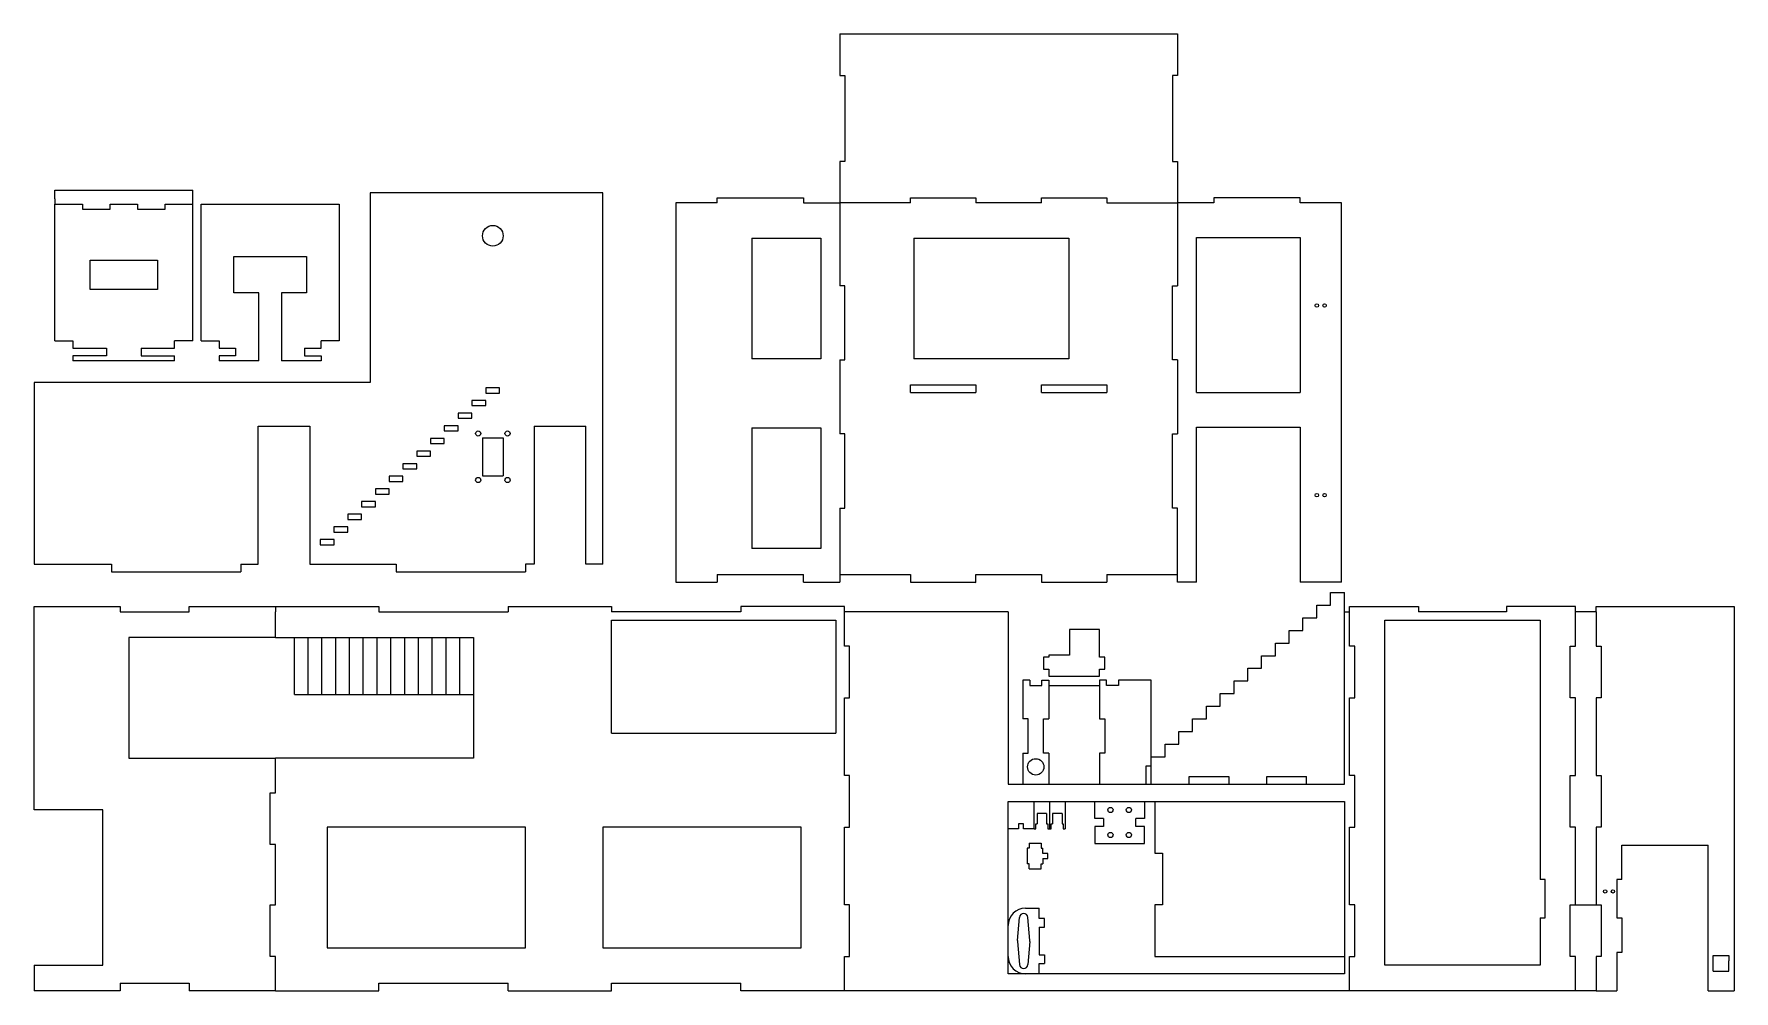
# Model space of a CAD drawing. Header units: inches. Extents: x 11 to 997, y 4 to 559.
import ezdxf

# ---------------------------------------------------------------- set-up
doc = ezdxf.new("R2010")
doc.units = ezdxf.units.IN
doc.header["$MEASUREMENT"] = 0

msp = doc.modelspace()

# ---------------------------------------------------------------- linework, layer by layer
for p, q in [((477.91, 558.66), (673.91, 558.66)), ((477.91, 558.66), (477.91, 534.66)), ((673.91, 558.66), (673.91, 534.66)), ((477.91, 534.66), (480.91, 534.66)), ((480.91, 534.66), (480.91, 484.66)), ((673.91, 534.66), (670.91, 534.66)), ((670.91, 534.66), (670.91, 484.66)), ((477.91, 484.66), (477.91, 460.66)), ((480.91, 484.66), (477.91, 484.66)), ((670.91, 484.66), (673.91, 484.66)), ((673.91, 484.66), (673.91, 460.66)), ((406.91, 460.66), (406.91, 463.66)), ((406.91, 463.66), (456.91, 463.66)), ((456.91, 463.66), (456.91, 460.66)), ((518.91, 460.66), (518.91, 463.66)), ((518.91, 463.66), (556.91, 463.66)), ((556.91, 463.66), (556.91, 460.66)), ((594.91, 460.66), (594.91, 463.66)), ((594.91, 463.66), (632.91, 463.66)), ((632.91, 463.66), (632.91, 460.66)), ((694.91, 463.66), (694.91, 460.66)), ((744.91, 463.66), (694.91, 463.66)), ((744.91, 460.66), (744.91, 463.66)), ((22.7, 463.03), (22.7, 460.03)), ((22.7, 460.03), (38.7, 460.03)), ((38.7, 460.03), (38.7, 457.03)), ((38.7, 457.03), (54.7, 457.03)), ((54.7, 457.03), (54.7, 460.03)), ((54.7, 460.03), (70.7, 460.03)), ((70.7, 460.03), (70.7, 457.03)), ((70.7, 457.03), (86.7, 457.03)), ((86.7, 457.03), (86.7, 460.03)), ((86.7, 460.03), (102.7, 460.03)), ((102.7, 380.78), (102.7, 463.03)), ((102.7, 460.03), (102.7, 463.03)), ((406.91, 460.66), (382.91, 460.66)), ((456.91, 460.66), (477.91, 460.66)), ((518.91, 460.66), (477.91, 460.66)), ((594.91, 460.66), (556.91, 460.66)), ((632.91, 460.66), (673.91, 460.66)), ((694.91, 460.66), (673.91, 460.66)), ((768.91, 460.66), (744.91, 460.66)), ((768.91, 240.66), (768.91, 460.66)), ((684.91, 355.16), (684.91, 440.66)), ((480.91, 412.66), (477.91, 412.66)), ((480.91, 369.66), (480.91, 412.66)), ((670.91, 369.66), (670.91, 412.66)), ((670.91, 412.66), (673.91, 412.66)), ((22.7, 380.78), (33.2, 380.78)), ((33.2, 380.78), (33.2, 376.53)), ((33.2, 376.53), (52.7, 376.53)), ((52.7, 376.53), (52.7, 372.03)), ((72.7, 376.53), (72.7, 372.03)), ((72.7, 376.53), (92.2, 376.53)), ((102.7, 380.78), (92.2, 380.78)), ((92.2, 376.53), (92.2, 380.78)), ((107.58, 380.78), (118.08, 380.78)), ((187.58, 380.78), (177.08, 380.78)), ((177.08, 376.53), (177.08, 380.78)), ((52.7, 372.03), (33.2, 372.03)), ((72.7, 372.03), (92.2, 372.03)), ((127.58, 372.03), (118.08, 372.03)), ((167.58, 372.03), (177.08, 372.03)), ((477.91, 369.66), (480.91, 369.66)), ((673.91, 369.66), (670.91, 369.66)), ((518.91, 350.66), (518.91, 355.16)), ((518.91, 355.16), (556.91, 355.16)), ((556.91, 355.16), (556.91, 355.16)), ((556.91, 355.16), (556.91, 350.66)), ((594.91, 350.66), (594.91, 355.16)), ((594.91, 355.16), (632.91, 355.16)), ((632.91, 355.16), (632.91, 350.66)), ((518.91, 350.66), (556.91, 350.66)), ((594.91, 350.66), (632.91, 350.66)), ((684.91, 350.66), (744.91, 350.66)), ((480.91, 326.66), (477.91, 326.66)), ((480.91, 283.66), (480.91, 326.66)), ((670.91, 283.66), (670.91, 326.66)), ((670.91, 326.66), (673.91, 326.66)), ((270.75, 324.45), (270.75, 302.45)), ((270.75, 324.45), (282.75, 324.45)), ((282.75, 324.45), (282.75, 302.45)), ((270.75, 302.45), (282.75, 302.45)), ((477.91, 283.66), (480.91, 283.66)), ((673.91, 283.66), (670.91, 283.66)), ((673.91, 240.66), (673.91, 283.66)), ((10.62, 251.12), (55.62, 251.12)), ((55.62, 251.12), (55.62, 246.62)), ((55.62, 246.62), (130.62, 246.62)), ((130.62, 251.12), (130.62, 246.62)), ((130.62, 251.12), (140.62, 251.12)), ((170.62, 251.12), (220.62, 251.12)), ((220.62, 251.12), (220.62, 246.62)), ((220.62, 246.62), (295.62, 246.62)), ((300.62, 251.12), (295.62, 251.12)), ((295.62, 251.12), (295.62, 246.62)), ((340.62, 251.12), (330.62, 251.12)), ((382.91, 245.16), (382.91, 240.66)), ((382.91, 240.66), (406.91, 240.66)), ((406.91, 245.16), (406.91, 240.66)), ((406.91, 245.16), (456.91, 245.16)), ((456.91, 240.66), (456.91, 245.16)), ((456.91, 240.66), (477.91, 240.66)), ((477.91, 245.16), (518.91, 245.16)), ((518.91, 245.16), (518.91, 240.66)), ((518.91, 240.66), (556.91, 240.55)), ((556.91, 245.16), (594.91, 245.16)), ((556.91, 240.55), (556.91, 245.16)), ((594.91, 245.16), (594.91, 240.66)), ((632.91, 245.16), (673.91, 245.16)), ((632.91, 245.16), (632.91, 240.66)), ((684.91, 240.66), (673.91, 240.66)), ((768.91, 240.66), (744.91, 240.66)), ((754.62, 220.08), (754.62, 227.41)), ((754.62, 227.41), (762.62, 227.41)), ((762.62, 227.41), (762.62, 234.74)), ((762.62, 234.74), (770.62, 234.74)), ((10.62, 223.6), (10.62, 226.6)), ((10.62, 226.6), (60.62, 226.6)), ((60.62, 226.6), (60.62, 223.6)), ((60.62, 223.6), (100.62, 223.6)), ((100.62, 223.6), (100.62, 226.6)), ((100.62, 226.6), (150.62, 226.6)), ((150.62, 226.6), (150.62, 223.6)), ((150.62, 226.6), (210.62, 226.6)), ((150.62, 208.6), (150.62, 223.6)), ((210.62, 226.6), (210.62, 223.6)), ((210.62, 223.6), (285.62, 223.6)), ((285.62, 226.6), (285.62, 223.6)), ((285.62, 226.6), (345.62, 226.6)), ((345.62, 226.6), (345.62, 223.6)), ((480.62, 226.6), (420.62, 226.6)), ((420.62, 226.6), (420.62, 223.6)), ((480.62, 223.6), (480.62, 226.6)), ((480.62, 203.6), (480.62, 223.6)), ((575.62, 223.6), (480.62, 223.6)), ((746.62, 212.75), (746.62, 220.08)), ((746.62, 220.08), (754.62, 220.08)), ((773.62, 223.6), (773.62, 226.6)), ((773.62, 226.6), (813.62, 226.6)), ((813.62, 226.6), (813.62, 223.6)), ((904.62, 226.6), (864.62, 226.6)), ((864.62, 226.6), (864.62, 223.6)), ((904.62, 223.6), (904.62, 226.6)), ((916.62, 223.6), (916.62, 226.6)), ((916.62, 226.6), (996.62, 226.6)), ((996.62, 226.6), (996.62, 223.6)), ((150.62, 208.6), (265.62, 208.6)), ((161.62, 175.6), (161.62, 208.6)), ((169.62, 175.6), (169.62, 208.6)), ((177.62, 175.6), (177.62, 208.6)), ((185.62, 175.6), (185.62, 208.6)), ((193.62, 175.6), (193.62, 208.6)), ((201.62, 175.6), (201.62, 208.6)), ((209.62, 175.6), (209.62, 208.6)), ((217.62, 175.6), (217.62, 208.6)), ((225.62, 175.6), (225.62, 208.6)), ((233.62, 175.6), (233.62, 208.6)), ((241.62, 175.6), (241.62, 208.6)), ((249.62, 175.6), (249.62, 208.6)), ((257.62, 175.6), (257.62, 208.6)), ((738.62, 212.75), (746.62, 212.75)), ((738.62, 205.42), (738.62, 212.75)), ((483.62, 203.6), (480.62, 203.6)), ((483.62, 173.6), (483.62, 203.6)), ((722.63, 190.75), (722.63, 198.09)), ((722.63, 198.09), (730.63, 198.09)), ((730.63, 198.09), (730.63, 205.42)), ((730.63, 205.42), (738.62, 205.42)), ((714.63, 183.42), (714.63, 190.75)), ((714.63, 190.75), (722.63, 190.75)), ((588.14, 183.85), (584.14, 183.85)), ((584.14, 183.85), (584.14, 161.47)), ((588.14, 183.85), (588.14, 180.85)), ((588.14, 180.85), (595.14, 180.85)), ((595.14, 180.85), (595.14, 183.85)), ((595.14, 183.85), (599.14, 183.85)), ((599.14, 183.85), (599.14, 161.47)), ((599.14, 180.85), (628.64, 180.85)), ((628.64, 183.85), (628.64, 161.47)), ((706.63, 176.09), (706.63, 183.42)), ((706.63, 183.42), (714.63, 183.42)), ((161.62, 175.6), (169.62, 175.6)), ((169.62, 175.6), (177.62, 175.6)), ((177.62, 175.6), (185.62, 175.6)), ((185.62, 175.6), (193.62, 175.6)), ((193.62, 175.6), (201.62, 175.6)), ((201.62, 175.6), (209.62, 175.6)), ((209.62, 175.6), (217.62, 175.6)), ((217.62, 175.6), (225.62, 175.6)), ((225.62, 175.6), (233.62, 175.6)), ((233.62, 175.6), (241.62, 175.6)), ((241.62, 175.6), (249.62, 175.6)), ((249.62, 175.6), (257.62, 175.6)), ((257.62, 175.6), (265.62, 175.6)), ((480.62, 128.6), (480.62, 173.6)), ((480.62, 173.6), (483.62, 173.6)), ((690.63, 161.43), (690.63, 168.76)), ((690.63, 168.76), (698.63, 168.76)), ((698.63, 168.76), (698.63, 176.09)), ((698.63, 176.09), (706.63, 176.09)), ((587.14, 161.47), (584.14, 161.47)), ((587.14, 141.47), (587.14, 161.47)), ((596.14, 141.47), (596.14, 161.47)), ((596.14, 161.47), (599.14, 161.47)), ((628.64, 161.47), (631.64, 161.47)), ((631.64, 161.47), (631.64, 141.47)), ((682.64, 154.1), (682.63, 161.43)), ((682.63, 161.43), (690.63, 161.43)), ((674.64, 146.76), (674.64, 154.1)), ((674.64, 154.1), (682.64, 154.1)), ((584.14, 141.47), (587.14, 141.47)), ((584.14, 141.47), (584.14, 123.6)), ((599.14, 141.47), (596.14, 141.47)), ((599.14, 141.47), (599.14, 123.6)), ((628.64, 141.47), (628.64, 123.6)), ((631.64, 141.47), (628.64, 141.47)), ((658.64, 139.43), (666.64, 139.43)), ((666.64, 139.43), (666.64, 146.76)), ((666.64, 146.76), (674.64, 146.76)), ((483.62, 128.6), (480.62, 128.6)), ((483.62, 98.6), (483.62, 128.6)), ((590.62, 97.6), (590.62, 113.6)), ((599.62, 113.6), (599.62, 97.6)), ((608.62, 113.6), (608.62, 97.6)), ((625.95, 103.6), (625.95, 113.6)), ((654.65, 113.6), (654.65, 103.6)), ((660.62, 113.6), (660.62, 83.6)), ((584.62, 100.6), (581.62, 100.6)), ((581.62, 100.6), (581.62, 97.6)), ((584.62, 97.6), (584.62, 100.6)), ((591.62, 97.6), (591.62, 100.6)), ((591.62, 100.6), (592.37, 100.6)), ((597.87, 106.6), (592.37, 106.6)), ((592.37, 106.6), (592.37, 100.6)), ((597.87, 106.6), (597.87, 100.6)), ((597.87, 100.6), (598.62, 100.6)), ((598.62, 100.6), (598.62, 97.6)), ((600.62, 97.6), (600.62, 100.6)), ((600.62, 100.6), (601.37, 100.6)), ((606.87, 106.6), (601.37, 106.6)), ((601.37, 106.6), (601.37, 100.6)), ((606.87, 106.6), (606.87, 100.6)), ((606.87, 100.6), (607.62, 100.6)), ((607.62, 100.6), (607.62, 97.6)), ((630.95, 103.6), (625.95, 103.6)), ((630.95, 99.1), (625.95, 99.1)), ((625.95, 99.1), (625.95, 89.1)), ((630.95, 103.6), (630.95, 99.1)), ((649.65, 99.1), (649.65, 103.6)), ((654.65, 103.6), (649.65, 103.6)), ((654.65, 99.1), (649.65, 99.1)), ((654.65, 89.1), (654.65, 99.1)), ((480.62, 53.6), (480.62, 98.6)), ((480.62, 98.6), (483.62, 98.6)), ((581.62, 97.6), (575.62, 97.6)), ((590.62, 97.6), (584.62, 97.6)), ((590.62, 97.6), (591.62, 97.6)), ((598.62, 97.6), (599.62, 97.6)), ((599.62, 97.6), (600.62, 97.6)), ((607.62, 97.6), (608.62, 97.6)), ((625.95, 89.1), (654.65, 89.1)), ((660.62, 83.6), (665.12, 83.6)), ((665.12, 83.6), (665.12, 53.6)), ((931.62, 68.35), (931.62, 88.1)), ((981.62, 3.6), (981.62, 88.1)), ((887.12, 68.35), (884.12, 68.35)), ((887.12, 45.97), (887.12, 68.35)), ((931.62, 68.35), (928.62, 68.35)), ((928.62, 68.35), (928.62, 45.97)), ((483.62, 53.6), (480.62, 53.6)), ((483.62, 23.6), (483.62, 53.6)), ((585.62, 51.6), (593.62, 51.6)), ((660.62, 53.6), (660.62, 23.6)), ((665.12, 53.6), (660.62, 53.6)), ((904.62, 53.6), (916.62, 53.6)), ((581.13, 32.86), (582.12, 46.28)), ((588.11, 32.86), (587.11, 46.28)), ((593.62, 40.6), (593.62, 24.6)), ((884.12, 45.97), (887.12, 45.97)), ((928.62, 45.97), (931.62, 45.97)), ((931.62, 45.97), (931.62, 25.97)), ((581.13, 32.34), (582.12, 18.91)), ((588.11, 32.34), (587.11, 18.91)), ((480.62, 3.6), (480.62, 23.6)), ((480.62, 23.6), (483.62, 23.6)), ((593.62, 24.6), (596.62, 24.6)), ((596.62, 24.6), (596.62, 19.6)), ((660.62, 23.6), (770.62, 23.6)), ((931.62, 25.97), (928.62, 25.97)), ((928.62, 25.97), (928.62, 3.6)), ((984.62, 21.1), (984.62, 24.1)), ((984.62, 24.1), (993.62, 24.1)), ((984.62, 15.1), (984.62, 21.1)), ((993.62, 24.1), (993.62, 21.1)), ((993.62, 15.1), (993.62, 21.1)), ((10.62, 18.6), (10.62, 3.6)), ((984.62, 15.1), (993.62, 15.1)), ((60.62, 3.6), (10.62, 3.6)), ((60.62, 8.1), (60.62, 3.6)), ((60.62, 8.1), (100.62, 8.1)), ((100.62, 8.1), (100.62, 3.6)), ((150.62, 3.6), (100.62, 3.6)), ((150.62, 3.6), (150.62, 8.1)), ((150.62, 3.6), (210.62, 3.6)), ((210.62, 8.1), (285.62, 8.1)), ((210.62, 3.6), (210.62, 8.1)), ((285.62, 3.6), (285.62, 8.1)), ((285.62, 3.6), (345.62, 3.6)), ((345.62, 8.1), (420.62, 8.1)), ((345.62, 3.6), (345.62, 8.1)), ((420.62, 3.6), (420.62, 8.1)), ((480.62, 3.6), (420.62, 3.6)), ((916.62, 3.6), (928.62, 3.6)), ((981.62, 3.6), (996.62, 3.6))]:
    msp.add_line(p, q)
at = {"color": 7, "linetype": 'Continuous', "lineweight": 25}
for p, q in [((22.7, 468.03), (102.7, 468.03)), ((22.7, 463.03), (22.7, 468.03)), ((102.7, 463.03), (102.7, 468.03)), ((340.62, 466.62), (205.62, 466.62)), ((205.62, 466.62), (205.62, 356.62)), ((340.62, 251.12), (340.62, 466.62)), ((22.7, 380.78), (22.7, 460.03)), ((107.58, 380.78), (107.58, 460.03)), ((107.58, 460.03), (187.58, 460.03)), ((187.58, 460.03), (187.58, 380.78)), ((382.91, 460.66), (382.91, 245.16)), ((477.91, 460.66), (477.91, 412.66)), ((673.91, 460.66), (673.91, 412.66)), ((426.91, 440.16), (466.91, 440.16)), ((426.91, 440.16), (426.91, 370.16)), ((466.91, 440.16), (466.91, 370.16)), ((520.91, 440.16), (610.91, 440.16)), ((520.91, 440.16), (520.91, 370.16)), ((610.91, 440.16), (610.91, 370.16)), ((684.91, 440.66), (744.91, 440.66)), ((684.91, 350.66), (684.91, 440.66)), ((744.91, 440.66), (744.91, 350.66)), ((43.2, 410.53), (43.2, 427.53)), ((43.2, 427.53), (82.2, 427.53)), ((82.2, 427.53), (82.2, 410.53)), ((126.58, 429.53), (168.58, 429.53)), ((126.58, 408.53), (126.58, 429.53)), ((168.58, 429.53), (168.58, 408.53)), ((82.2, 410.53), (43.2, 410.53)), ((141.08, 408.53), (126.58, 408.53)), ((141.08, 369.03), (141.08, 408.53)), ((154.08, 408.53), (154.08, 369.03)), ((168.58, 408.53), (154.08, 408.53)), ((118.08, 380.78), (118.08, 376.53)), ((118.08, 376.53), (127.58, 376.53)), ((127.58, 376.53), (127.58, 372.03)), ((167.58, 376.53), (177.08, 376.53)), ((167.58, 376.53), (167.58, 372.03)), ((33.2, 372.03), (33.2, 369.03)), ((92.2, 369.03), (33.2, 369.03)), ((92.2, 369.03), (92.2, 372.03)), ((118.08, 372.03), (118.08, 369.03)), ((141.08, 369.03), (118.08, 369.03)), ((177.08, 369.03), (154.08, 369.03)), ((177.08, 372.03), (177.08, 369.03)), ((466.91, 370.16), (426.91, 370.16)), ((477.91, 369.66), (477.91, 326.66)), ((610.91, 370.16), (520.91, 370.16)), ((673.91, 369.66), (673.91, 326.66)), ((205.62, 356.62), (10.62, 356.62)), ((10.62, 356.62), (10.62, 251.12)), ((264.6, 346.1), (264.6, 343.1)), ((272.6, 346.1), (264.6, 346.1)), ((272.59, 353.43), (272.59, 350.43)), ((280.59, 353.43), (272.59, 353.43)), ((272.59, 350.43), (280.59, 350.43)), ((272.6, 343.1), (272.6, 346.1)), ((280.59, 350.43), (280.59, 353.43)), ((256.6, 338.76), (256.6, 335.76)), ((264.6, 338.76), (256.6, 338.76)), ((256.6, 335.76), (264.6, 335.76)), ((264.6, 343.1), (272.6, 343.1)), ((264.6, 335.76), (264.6, 338.76)), ((248.6, 331.43), (248.6, 328.43)), ((256.6, 331.43), (248.6, 331.43)), ((248.6, 328.43), (256.6, 328.43)), ((256.6, 328.43), (256.6, 331.43)), ((300.62, 331.12), (300.62, 251.12)), ((330.62, 251.12), (330.62, 331.12)), ((426.91, 330.16), (466.91, 330.16)), ((426.91, 330.16), (426.91, 260.16)), ((466.91, 330.16), (466.91, 260.16)), ((684.91, 330.66), (744.91, 330.66)), ((684.91, 240.66), (684.91, 330.66)), ((744.91, 330.66), (744.91, 240.66)), ((232.6, 316.77), (232.6, 313.77)), ((240.6, 316.77), (232.6, 316.77)), ((240.6, 324.1), (240.6, 321.1)), ((248.6, 324.1), (240.6, 324.1)), ((240.6, 321.1), (248.6, 321.1)), ((240.6, 313.77), (240.6, 316.77)), ((248.6, 321.1), (248.6, 324.1)), ((224.61, 309.44), (224.61, 306.44)), ((232.61, 309.44), (224.61, 309.44)), ((224.61, 306.44), (232.61, 306.44)), ((232.6, 313.77), (240.6, 313.77)), ((232.61, 306.44), (232.61, 309.44)), ((216.61, 302.11), (216.61, 299.11)), ((224.61, 302.11), (216.61, 302.11)), ((216.61, 299.11), (224.61, 299.11)), ((224.61, 299.11), (224.61, 302.11)), ((200.61, 287.44), (200.61, 284.44)), ((208.61, 287.44), (200.61, 287.44)), ((208.61, 294.78), (208.61, 291.78)), ((216.61, 294.78), (208.61, 294.78)), ((208.61, 291.78), (216.61, 291.78)), ((208.61, 284.44), (208.61, 287.44)), ((216.61, 291.78), (216.61, 294.78)), ((192.61, 280.11), (192.61, 277.11)), ((200.61, 280.11), (192.61, 280.11)), ((192.61, 277.11), (200.61, 277.11)), ((200.61, 284.44), (208.61, 284.44)), ((200.61, 277.11), (200.61, 280.11)), ((477.91, 283.66), (477.91, 240.66)), ((184.61, 272.78), (184.61, 269.78)), ((192.61, 272.78), (184.61, 272.78)), ((184.61, 269.78), (192.61, 269.78)), ((192.61, 269.78), (192.61, 272.78)), ((176.62, 265.45), (176.62, 262.45)), ((184.62, 265.45), (176.62, 265.45)), ((176.62, 262.45), (184.62, 262.45)), ((184.62, 262.45), (184.62, 265.45)), ((466.91, 260.16), (426.91, 260.16)), ((518.91, 240.66), (556.91, 240.66)), ((594.91, 240.66), (632.91, 240.66)), ((770.62, 123.6), (770.62, 234.74)), ((10.62, 108.6), (10.62, 223.6)), ((345.62, 153.1), (345.62, 218.6)), ((475.62, 218.6), (475.62, 153.1)), ((575.62, 223.6), (575.62, 123.6)), ((770.62, 223.6), (773.62, 223.6)), ((794.12, 218.6), (884.12, 218.6)), ((794.12, 18.6), (794.12, 218.6)), ((864.62, 223.6), (813.62, 223.6)), ((884.12, 218.6), (884.12, 68.35)), ((916.62, 223.6), (904.62, 223.6)), ((996.62, 223.6), (996.62, 3.6)), ((150.62, 208.6), (65.62, 208.6)), ((65.62, 208.6), (65.62, 138.6)), ((265.62, 208.6), (265.62, 138.6)), ((628.64, 213.29), (611.14, 213.29)), ((611.14, 213.29), (611.14, 198.29)), ((628.64, 197.29), (628.64, 213.29)), ((599.14, 197.29), (596.14, 197.29)), ((596.14, 197.29), (596.14, 190.29)), ((599.14, 198.29), (599.14, 197.29)), ((611.14, 198.29), (599.14, 198.29)), ((631.64, 197.29), (628.64, 197.29)), ((631.64, 190.29), (631.64, 197.29)), ((596.14, 190.29), (599.14, 190.29)), ((599.14, 190.29), (599.14, 186.29)), ((628.64, 186.29), (628.64, 190.29)), ((628.64, 190.29), (631.64, 190.29)), ((599.14, 186.29), (628.64, 186.29)), ((632.64, 183.85), (628.64, 183.85)), ((632.64, 180.85), (632.64, 183.85)), ((639.64, 180.85), (632.64, 180.85)), ((658.64, 183.85), (639.64, 183.85)), ((639.64, 183.85), (639.64, 180.85)), ((658.64, 123.6), (658.64, 183.85)), ((65.62, 138.6), (150.62, 138.6)), ((265.62, 138.6), (150.62, 138.6)), ((655.64, 123.6), (655.64, 134.1)), ((655.64, 134.1), (658.64, 134.1)), ((575.62, 123.6), (770.62, 123.6)), ((50.62, 108.6), (10.62, 108.6)), ((50.62, 18.6), (50.62, 108.6)), ((575.62, 113.6), (770.62, 113.6)), ((575.62, 13.6), (575.62, 113.6)), ((770.62, 113.6), (770.62, 13.6)), ((295.62, 98.6), (180.62, 98.6)), ((180.62, 98.6), (180.62, 28.6)), ((295.62, 28.6), (295.62, 98.6)), ((340.62, 98.6), (340.62, 28.6)), ((455.62, 98.6), (340.62, 98.6)), ((455.62, 28.6), (455.62, 98.6)), ((587.73, 89.4), (587.73, 86.4)), ((587.73, 89.4), (594.73, 89.4)), ((594.73, 89.4), (594.73, 86.4)), ((587.73, 86.4), (586.73, 86.4)), ((586.73, 86.4), (586.73, 77.4)), ((594.73, 86.4), (595.73, 86.4)), ((595.73, 83.4), (595.73, 86.4)), ((598.73, 83.4), (595.73, 83.4)), ((595.73, 80.4), (595.73, 77.4)), ((595.73, 80.4), (598.73, 80.4)), ((598.73, 80.4), (598.73, 83.4)), ((587.73, 77.4), (586.73, 77.4)), ((587.73, 74.4), (587.73, 77.4)), ((587.73, 74.4), (594.73, 74.4)), ((594.73, 74.4), (594.73, 77.4)), ((594.73, 77.4), (595.73, 77.4)), ((593.62, 45.6), (593.62, 51.6)), ((596.62, 45.6), (593.62, 45.6)), ((593.62, 40.6), (596.62, 40.6)), ((596.62, 40.6), (596.62, 45.6)), ((884.12, 45.97), (884.12, 18.6)), ((180.62, 28.6), (295.62, 28.6)), ((340.62, 28.6), (455.62, 28.6)), ((10.62, 18.6), (50.62, 18.6)), ((770.62, 13.6), (575.62, 13.6)), ((593.62, 13.6), (593.62, 19.6)), ((593.62, 19.6), (596.62, 19.6)), ((884.12, 18.6), (794.12, 18.6)), ((773.62, 3.6), (480.62, 3.6)), ((904.62, 3.6), (773.62, 3.6)), ((916.62, 3.6), (904.62, 3.6)), ((916.62, 3.6), (904.62, 3.6))]:
    msp.add_line(p, q, dxfattribs=at)
for points in [[(773.62, 3.6), (773.62, 23.6), (776.62, 23.6), (776.62, 53.6), (773.62, 53.6), (773.62, 98.6), (776.62, 98.6), (776.62, 128.6), (773.62, 128.6), (773.62, 173.6), (776.62, 173.6), (776.62, 203.6), (773.62, 203.6), (773.62, 223.6)], [(904.62, 3.6), (904.62, 23.6), (901.62, 23.6), (901.62, 53.6), (904.62, 53.6), (904.62, 98.6), (901.62, 98.6), (901.62, 128.6), (904.62, 128.6), (904.62, 173.6), (901.62, 173.6), (901.62, 203.6), (904.62, 203.6), (904.62, 223.6)], [(916.62, 223.6), (916.62, 203.6), (919.62, 203.6), (919.62, 173.6), (916.62, 173.6), (916.62, 128.6), (919.62, 128.6), (919.62, 98.6), (916.62, 98.6), (916.62, 53.6), (919.62, 53.6), (919.62, 23.6), (916.62, 23.6), (916.62, 3.6)], [(150.62, 8.1), (150.62, 23.6), (147.62, 23.6), (147.62, 53.6), (150.62, 53.6), (150.62, 88.6), (147.62, 88.6), (147.62, 118.6), (150.62, 118.6), (150.62, 138.6)]]:
    msp.add_lwpolyline(points)
for centre, radius in [((276.75, 441.62), 6), ((754.66, 401.16), 1), ((759.16, 401.16), 1), ((268.25, 326.95), 1.5), ((285.25, 326.95), 1.5), ((268.25, 299.95), 1.5), ((285.25, 299.95), 1.5), ((754.66, 291.16), 1), ((759.16, 291.16), 1), ((591.64, 133.6), 4.75), ((634.95, 108.6), 1.5), ((645.65, 108.6), 1.5), ((634.95, 94.1), 1.5), ((645.65, 94.1), 1.5), ((921.87, 61.35), 1), ((926.37, 61.35), 1)]:
    msp.add_circle(centre, radius)
for centre, start, end in [((585.62, 41.6), 90, 180), ((585.62, 23.6), 180, 270)]:
    msp.add_arc(centre, 10, start, end, dxfattribs=at)
for centre, radius, start, end in [((584.62, 46.1), 2.5, 4.24802, 175.75198), ((584.62, 32.6), 3.5, 175.72012, 184.27988), ((584.62, 32.6), 3.5, 355.72012, 4.27988), ((584.62, 19.1), 2.5, 184.24802, 355.75198)]:
    msp.add_arc(centre, radius, start, end)
at = {"layer": 'Defpoints'}
for p, q in [((140.62, 251.12), (140.62, 331.12)), ((140.62, 331.12), (170.62, 331.12)), ((170.62, 331.12), (170.62, 251.12)), ((300.62, 331.12), (330.62, 331.12)), ((420.62, 223.6), (345.62, 223.6)), ((345.62, 218.6), (475.62, 218.6)), ((345.62, 153.1), (475.62, 153.1)), ((680.64, 123.6), (680.64, 128.1)), ((680.64, 128.1), (703.63, 128.1)), ((703.63, 128.1), (703.63, 123.6)), ((725.63, 123.6), (725.63, 128.1)), ((725.63, 128.1), (748.62, 128.1)), ((748.62, 123.6), (748.62, 128.1)), ((931.62, 88.1), (981.62, 88.1))]:
    msp.add_line(p, q, dxfattribs=at)

doc.saveas('drawing.dxf')
